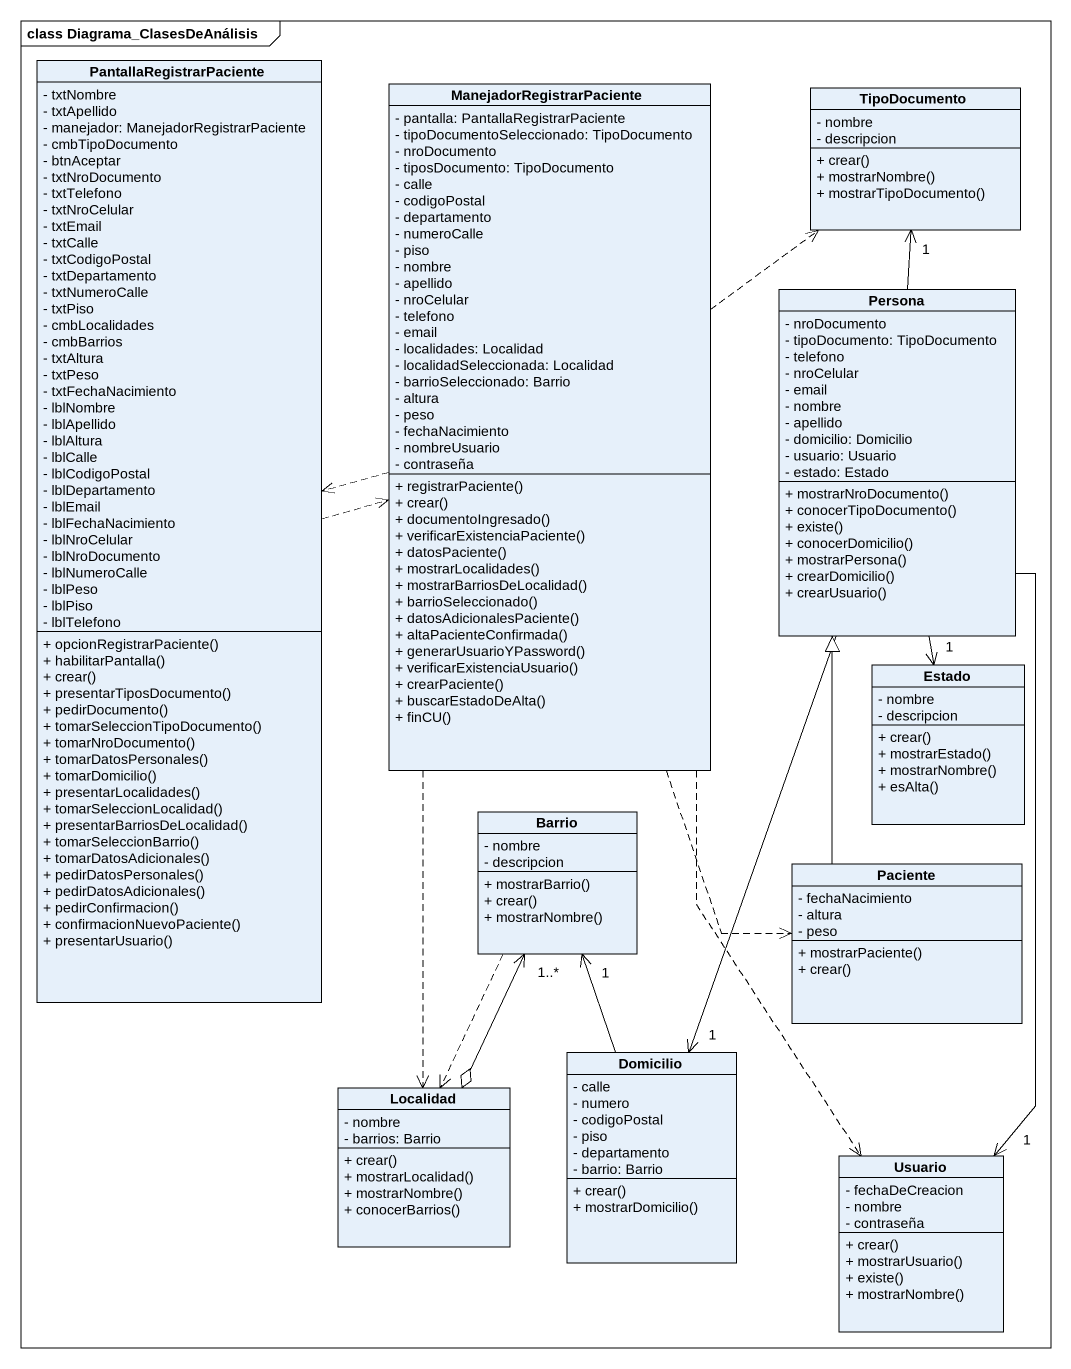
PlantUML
@startuml
mainframe class Diagrama_ClasesDeAnálisis
hide circle
hide empty members
skinparam classAttributeIconSize 0
class PantallaRegistrarPaciente {
  - txtNombre
  - txtApellido
  - manejador: ManejadorRegistrarPaciente
  - cmbTipoDocumento
  - btnAceptar
  - txtNroDocumento
  - txtTelefono
  - txtNroCelular
  - txtEmail
  - txtCalle
  - txtCodigoPostal
  - txtDepartamento
  - txtNumeroCalle
  - txtPiso
  - cmbLocalidades
  - cmbBarrios
  - txtAltura
  - txtPeso
  - txtFechaNacimiento
  - lblNombre
  - lblApellido
  - lblAltura
  - lblCalle
  - lblCodigoPostal
  - lblDepartamento
  - lblEmail
  - lblFechaNacimiento
  - lblNroCelular
  - lblNroDocumento
  - lblNumeroCalle
  - lblPeso
  - lblPiso
  - lblTelefono
  + opcionRegistrarPaciente()
  + habilitarPantalla()
  + crear()
  + presentarTiposDocumento()
  + pedirDocumento()
  + tomarSeleccionTipoDocumento()
  + tomarNroDocumento()
  + tomarDatosPersonales()
  + tomarDomicilio()
  + presentarLocalidades()
  + tomarSeleccionLocalidad()
  + presentarBarriosDeLocalidad()
  + tomarSeleccionBarrio()
  + tomarDatosAdicionales()
  + pedirDatosPersonales()
  + pedirDatosAdicionales()
  + pedirConfirmacion()
  + confirmacionNuevoPaciente()
  + presentarUsuario()
}
class ManejadorRegistrarPaciente {
  - pantalla: PantallaRegistrarPaciente
  - tipoDocumentoSeleccionado: TipoDocumento
  - nroDocumento
  - tiposDocumento: TipoDocumento
  - calle
  - codigoPostal
  - departamento
  - numeroCalle
  - piso
  - nombre
  - apellido
  - nroCelular
  - telefono
  - email
  - localidades: Localidad
  - localidadSeleccionada: Localidad
  - barrioSeleccionado: Barrio
  - altura
  - peso
  - fechaNacimiento
  - nombreUsuario
  - contraseña
  + registrarPaciente()
  + crear()
  + documentoIngresado()
  + verificarExistenciaPaciente()
  + datosPaciente()
  + mostrarLocalidades()
  + mostrarBarriosDeLocalidad()
  + barrioSeleccionado()
  + datosAdicionalesPaciente()
  + altaPacienteConfirmada()
  + generarUsuarioYPassword()
  + verificarExistenciaUsuario()
  + crearPaciente()
  + buscarEstadoDeAlta()
  + finCU()
}
class TipoDocumento {
  - nombre
  - descripcion
  + crear()
  + mostrarNombre()
  + mostrarTipoDocumento()
}
class Persona {
  - nroDocumento
  - tipoDocumento: TipoDocumento
  - telefono
  - nroCelular
  - email
  - nombre
  - apellido
  - domicilio: Domicilio
  - usuario: Usuario
  - estado: Estado
  + mostrarNroDocumento()
  + conocerTipoDocumento()
  + existe()
  + conocerDomicilio()
  + mostrarPersona()
  + crearDomicilio()
  + crearUsuario()
}
class Estado {
  - nombre
  - descripcion
  + crear()
  + mostrarEstado()
  + mostrarNombre()
  + esAlta()
}
class Barrio {
  - nombre
  - descripcion
  + mostrarBarrio()
  + crear()
  + mostrarNombre()
}
class Paciente {
  - fechaNacimiento
  - altura
  - peso
  + mostrarPaciente()
  + crear()
}
class Domicilio {
  - calle
  - numero
  - codigoPostal
  - piso
  - departamento
  - barrio: Barrio
  + crear()
  + mostrarDomicilio()
}
class Localidad {
  - nombre
  - barrios: Barrio
  + crear()
  + mostrarLocalidad()
  + mostrarNombre()
  + conocerBarrios()
}
class Usuario {
  - fechaDeCreacion
  - nombre
  - contraseña
  + crear()
  + mostrarUsuario()
  + existe()
  + mostrarNombre()
}
PantallaRegistrarPaciente .right.> ManejadorRegistrarPaciente
ManejadorRegistrarPaciente .left.> PantallaRegistrarPaciente
ManejadorRegistrarPaciente .up.> TipoDocumento
ManejadorRegistrarPaciente ..> Paciente
ManejadorRegistrarPaciente ..> Localidad
ManejadorRegistrarPaciente ..> Usuario
Persona -up-> "1" TipoDocumento
Persona --> "1" Estado
Persona --> "1" Domicilio
Persona --> "1" Usuario
Barrio ..> Localidad
Barrio "1..*" <--o Localidad
Paciente -up-|> Persona
Domicilio -up-> "1" Barrio
@enduml
